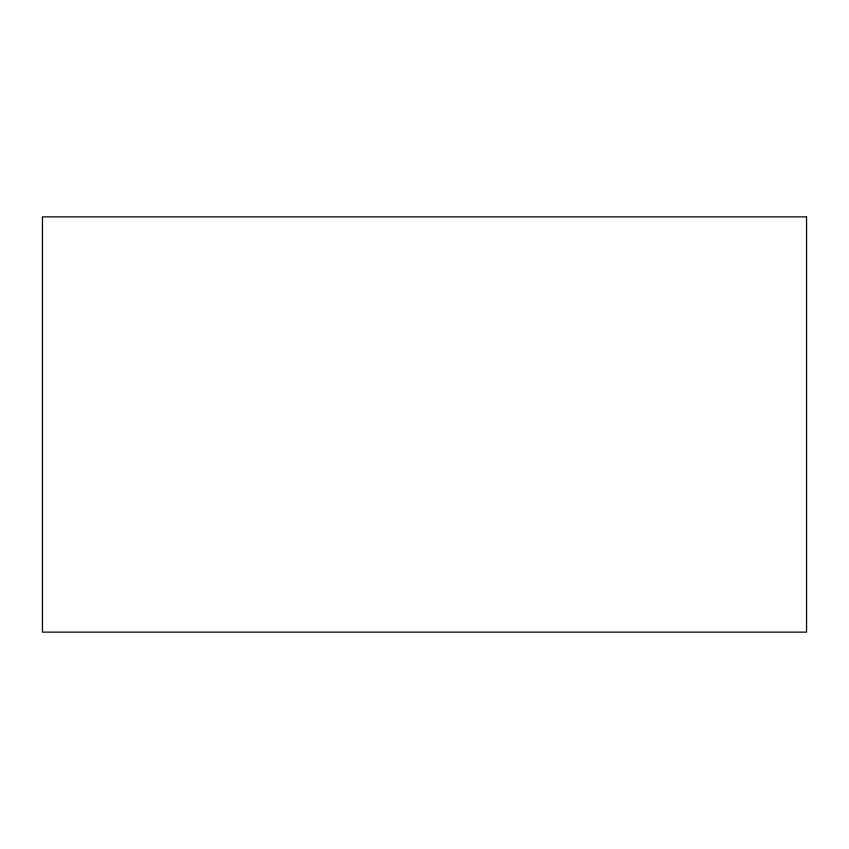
<?xml version="1.0" encoding="UTF-8"?>
<svg xmlns="http://www.w3.org/2000/svg" width="849" height="849" viewBox="0 0 849 849"><rect width="100%" height="100%" fill="white"/><g stroke="black" fill="none" stroke-linecap="round" stroke-linejoin="round"><path stroke-width="1.27" d="M806.55 216.866L42.45 216.866L42.45 632.134L806.55 632.134L806.55 216.866"/></g></svg>
